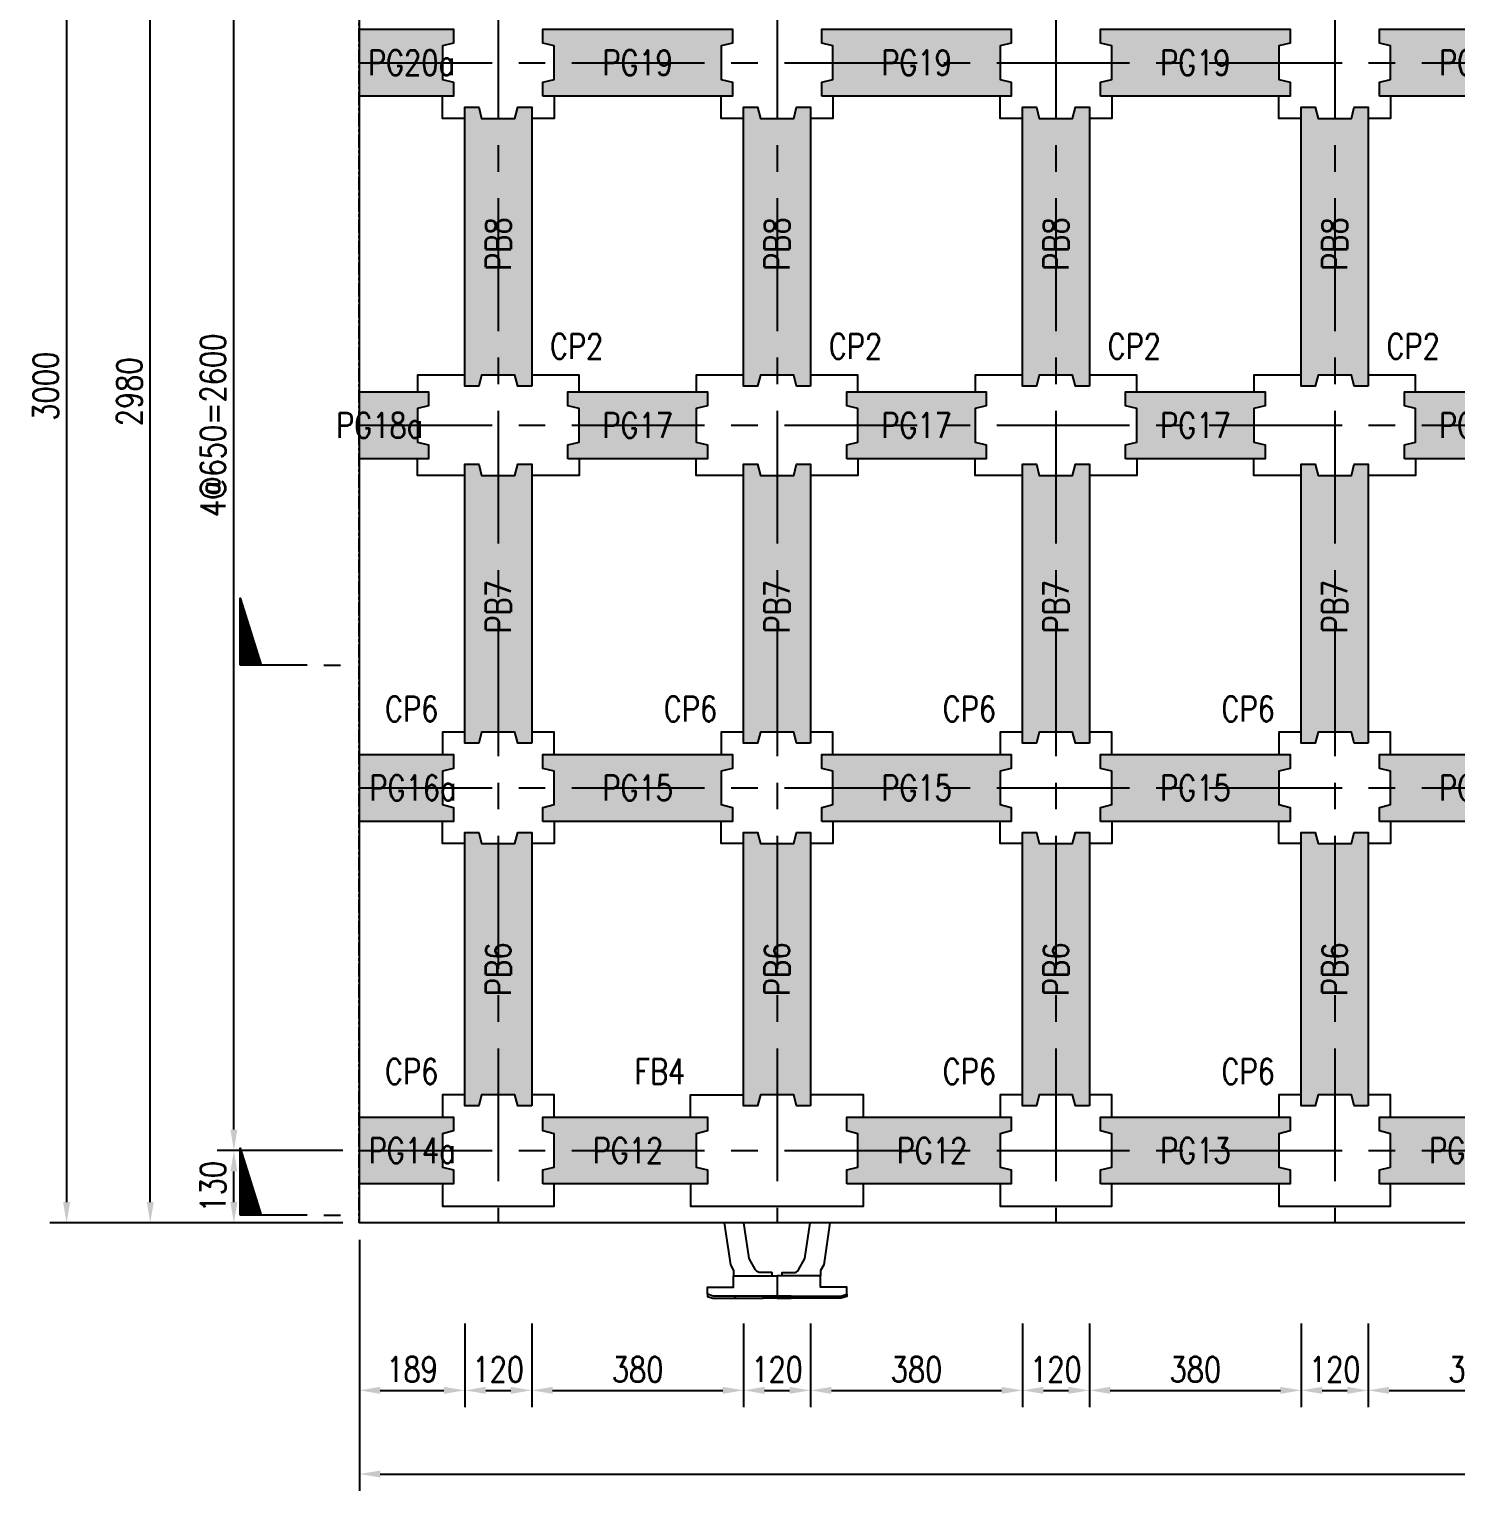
# Model space of a CAD drawing. Extents: x -3697 to 31808, y -9561 to -1274.
# Drawn here: x 26244 to 28802, y -6285 to -3665 of the extents above; entities that cross this region are included whole.
import ezdxf
from ezdxf.enums import TextEntityAlignment as Align

# ---------------------------------------------------------------- set-up
doc = ezdxf.new("R2010")
doc.units = 0
doc.header["$LTSCALE"] = 0.05
doc.linetypes.add('CENTER', pattern=[50.8, 31.75, -6.35, 6.35, -6.35])
doc.linetypes.add('DASHED', pattern=[19.05, 12.7, -6.35])
doc.layers.get('0').update_dxf_attribs({"linetype": 'CONTINUOUS'})
doc.layers.get('Defpoints').update_dxf_attribs({"linetype": 'CONTINUOUS'})
for name, color, linetype in [('DIM_03', 1, 'CONTINUOUS'), ('HB_0', 7, 'CONTINUOUS'), ('HB_DIM', 1, 'CONTINUOUS'), ('場鑄梁', 4, 'CONTINUOUS'), ('場鑄梁_虛線', 4, 'CONTINUOUS'), ('底圖', 7, 'CONTINUOUS'), ('防舷材', 7, 'CONTINUOUS'), ('預鑄梁', 7, 'CONTINUOUS'), ('預鑄梁_HATCH', 253, 'CONTINUOUS'), ('預鑄梁_TXT', 2, 'CONTINUOUS'), ('預鑄梁_外緣', 7, 'CONTINUOUS'), ('預鑄樁帽', 6, 'CONTINUOUS'), ('預鑄樁帽_TXT', 2, 'CONTINUOUS')]:
    doc.layers.add(name, color=color, linetype=linetype)
doc.layers.get('預鑄樁帽').off()
doc.styles.get("Standard").update_dxf_attribs({"font": 'ROMANS.shx', "width": 0.8, "bigfont": 'lchinap.shx'})
doc.styles.add('結構平面-V3$0$STANDARD', font='ROMANS', dxfattribs={"width": 0.8, "bigfont": 'LCHINA.shx'})
doc.dimstyles.new('150cm', dxfattribs={"dimscale": 15, "dimtxt": 3, "dimasz": 2.5, "dimexe": 2, "dimexo": 2, "dimgap": 1, "dimtad": 1, "dimdsep": 46, "dimtxsty": 'Standard', "dimcen": 0, "dimclrt": 2, "dimadec": 0, "dimazin": 0, "dimtfac": 1, "dimtix": 1, "dimtmove": 2, "dimatfit": 3, "dimfxl": 0, "dimtolj": 1, "dimtzin": 0, "dimarcsym": 0})

# ---------------------------------------------------------------- blocks, each defined once
blk = doc.blocks.new('*D63')
at = {"layer": 'Defpoints', "color": 0}
for p in [(26611.1, -5675.3), (26836.1, -5675.3), (26836.1, -5805.3)]:
    blk.add_point(p, dxfattribs=at)
at = {"layer": 'HB_DIM', "color": 0, "lineweight": -2}
for p, q in [((26806.1, -5675.3), (26581.1, -5675.3)), ((26611.1, -5767.8), (26611.1, -5712.8)), ((26806.1, -5805.3), (26581.1, -5805.3))]:
    blk.add_line(p, q, dxfattribs=at)
at = {"layer": 'HB_DIM', "color": 0}
for points in [[(26604.8, -5712.8), (26617.3, -5712.8), (26611.1, -5675.3)], [(26604.8, -5767.8), (26617.3, -5767.8), (26611.1, -5805.3)]]:
    blk.add_solid(points, dxfattribs=at)
at = {"layer": 'HB_DIM', "color": 2, "insert": (26573.6, -5740.3), "char_height": 45, "attachment_point": 5, "rotation": 90}
blk.add_mtext('\\A1;130', dxfattribs=at)
blk = doc.blocks.new('*D64')
at = {"layer": 'Defpoints', "color": 0}
for p in [(26611.1, -3075.3), (26836.1, -3075.3), (26836.1, -5675.3)]:
    blk.add_point(p, dxfattribs=at)
at = {"layer": 'HB_DIM', "color": 0, "lineweight": -2}
for p, q in [((26806.1, -3075.3), (26581.1, -3075.3)), ((26611.1, -5637.8), (26611.1, -3112.8)), ((26806.1, -5675.3), (26581.1, -5675.3))]:
    blk.add_line(p, q, dxfattribs=at)
at = {"layer": 'HB_DIM', "color": 0}
for points in [[(26604.8, -3112.8), (26617.3, -3112.8), (26611.1, -3075.3)], [(26604.8, -5637.8), (26617.3, -5637.8), (26611.1, -5675.3)]]:
    blk.add_solid(points, dxfattribs=at)
at = {"layer": 'HB_DIM', "color": 2, "insert": (26573.6, -4375.3), "char_height": 45, "attachment_point": 5, "rotation": 90}
blk.add_mtext('\\A1;4@650=2600', dxfattribs=at)
blk = doc.blocks.new('*D66')
at = {"layer": 'Defpoints', "color": 0}
for p in [(26461.1, -2825.3), (26835.1, -2825.3), (26836.1, -5805.3)]:
    blk.add_point(p, dxfattribs=at)
at = {"layer": 'HB_DIM', "color": 0, "lineweight": -2}
for p, q in [((26805.1, -2825.3), (26431.1, -2825.3)), ((26461.1, -5767.8), (26461.1, -2862.8)), ((26806.1, -5805.3), (26431.1, -5805.3))]:
    blk.add_line(p, q, dxfattribs=at)
at = {"layer": 'HB_DIM', "color": 0}
for points in [[(26454.8, -2862.8), (26467.3, -2862.8), (26461.1, -2825.3)], [(26454.8, -5767.8), (26467.3, -5767.8), (26461.1, -5805.3)]]:
    blk.add_solid(points, dxfattribs=at)
at = {"layer": 'HB_DIM', "color": 2, "insert": (26423.6, -4315.3), "char_height": 45, "attachment_point": 5, "rotation": 90}
blk.add_mtext('\\A1;2980', dxfattribs=at)
blk = doc.blocks.new('*D68')
at = {"layer": 'Defpoints', "color": 0}
for p in [(26836.1, -2805.3), (26311.1, -5805.3), (26836.1, -5805.3)]:
    blk.add_point(p, dxfattribs=at)
at = {"layer": 'HB_DIM', "color": 0, "lineweight": -2}
for p, q in [((26806.1, -2805.3), (26281.1, -2805.3)), ((26311.1, -2842.8), (26311.1, -5767.8)), ((26806.1, -5805.3), (26281.1, -5805.3))]:
    blk.add_line(p, q, dxfattribs=at)
at = {"layer": 'HB_DIM', "color": 0}
for points in [[(26304.8, -2842.8), (26317.3, -2842.8), (26311.1, -2805.3)], [(26304.8, -5767.8), (26317.3, -5767.8), (26311.1, -5805.3)]]:
    blk.add_solid(points, dxfattribs=at)
at = {"layer": 'HB_DIM', "color": 2, "insert": (26273.6, -4305.3), "char_height": 45, "attachment_point": 5, "rotation": 90}
blk.add_mtext('\\A1;3000', dxfattribs=at)
blk = doc.blocks.new('*D220')
at = {"layer": 'Defpoints', "color": 0}
for p in [(26836.1, -5805.3), (27025.1, -5955.3), (27025.1, -6105.3)]:
    blk.add_point(p, dxfattribs=at)
at = {"layer": 'HB_DIM', "color": 0, "lineweight": -2}
for p, q in [((26836.1, -5835.3), (26836.1, -6135.3)), ((27025.1, -5985.3), (27025.1, -6135.3)), ((26873.6, -6105.3), (26987.6, -6105.3))]:
    blk.add_line(p, q, dxfattribs=at)
at = {"layer": 'HB_DIM', "color": 0}
for points in [[(26873.6, -6099.1), (26873.6, -6111.6), (26836.1, -6105.3)], [(26987.6, -6099.1), (26987.6, -6111.6), (27025.1, -6105.3)]]:
    blk.add_solid(points, dxfattribs=at)
at = {"layer": 'HB_DIM', "color": 2, "insert": (26930.6, -6067.8), "char_height": 45, "attachment_point": 5}
blk.add_mtext('\\A1;189', dxfattribs=at)
blk = doc.blocks.new('*D221')
at = {"layer": 'Defpoints', "color": 0}
for p in [(27025.1, -5955.3), (27145.1, -5955.3), (27145.1, -6105.3)]:
    blk.add_point(p, dxfattribs=at)
at = {"layer": 'HB_DIM', "color": 0, "lineweight": -2}
for p, q in [((27025.1, -5985.3), (27025.1, -6135.3)), ((27145.1, -5985.3), (27145.1, -6135.3)), ((27062.6, -6105.3), (27107.6, -6105.3))]:
    blk.add_line(p, q, dxfattribs=at)
at = {"layer": 'HB_DIM', "color": 0}
for points in [[(27062.6, -6099.1), (27062.6, -6111.6), (27025.1, -6105.3)], [(27107.6, -6099.1), (27107.6, -6111.6), (27145.1, -6105.3)]]:
    blk.add_solid(points, dxfattribs=at)
at = {"layer": 'HB_DIM', "color": 2, "insert": (27085.1, -6067.8), "char_height": 45, "attachment_point": 5}
blk.add_mtext('\\A1;120', dxfattribs=at)
blk = doc.blocks.new('*D222')
at = {"layer": 'Defpoints', "color": 0}
for p in [(27145.1, -5955.3), (27525.1, -5955.3), (27525.1, -6105.3)]:
    blk.add_point(p, dxfattribs=at)
at = {"layer": 'HB_DIM', "color": 0, "lineweight": -2}
for p, q in [((27145.1, -5985.3), (27145.1, -6135.3)), ((27525.1, -5985.3), (27525.1, -6135.3)), ((27182.6, -6105.3), (27487.6, -6105.3))]:
    blk.add_line(p, q, dxfattribs=at)
at = {"layer": 'HB_DIM', "color": 0}
for points in [[(27182.6, -6099.1), (27182.6, -6111.6), (27145.1, -6105.3)], [(27487.6, -6099.1), (27487.6, -6111.6), (27525.1, -6105.3)]]:
    blk.add_solid(points, dxfattribs=at)
at = {"layer": 'HB_DIM', "color": 2, "insert": (27335.1, -6067.8), "char_height": 45, "attachment_point": 5}
blk.add_mtext('\\A1;380', dxfattribs=at)
blk = doc.blocks.new('*D223')
at = {"layer": 'Defpoints', "color": 0}
for p in [(27525.1, -5955.3), (27645.1, -5955.3), (27645.1, -6105.3)]:
    blk.add_point(p, dxfattribs=at)
at = {"layer": 'HB_DIM', "color": 0, "lineweight": -2}
for p, q in [((27525.1, -5985.3), (27525.1, -6135.3)), ((27645.1, -5985.3), (27645.1, -6135.3)), ((27562.6, -6105.3), (27607.6, -6105.3))]:
    blk.add_line(p, q, dxfattribs=at)
at = {"layer": 'HB_DIM', "color": 0}
for points in [[(27562.6, -6099.1), (27562.6, -6111.6), (27525.1, -6105.3)], [(27607.6, -6099.1), (27607.6, -6111.6), (27645.1, -6105.3)]]:
    blk.add_solid(points, dxfattribs=at)
at = {"layer": 'HB_DIM', "color": 2, "insert": (27585.1, -6067.8), "char_height": 45, "attachment_point": 5}
blk.add_mtext('\\A1;120', dxfattribs=at)
blk = doc.blocks.new('*D224')
at = {"layer": 'Defpoints', "color": 0}
for p in [(27645.1, -5955.3), (28025.1, -5955.3), (28025.1, -6105.3)]:
    blk.add_point(p, dxfattribs=at)
at = {"layer": 'HB_DIM', "color": 0, "lineweight": -2}
for p, q in [((27645.1, -5985.3), (27645.1, -6135.3)), ((28025.1, -5985.3), (28025.1, -6135.3)), ((27682.6, -6105.3), (27987.6, -6105.3))]:
    blk.add_line(p, q, dxfattribs=at)
at = {"layer": 'HB_DIM', "color": 0}
for points in [[(27682.6, -6099.1), (27682.6, -6111.6), (27645.1, -6105.3)], [(27987.6, -6099.1), (27987.6, -6111.6), (28025.1, -6105.3)]]:
    blk.add_solid(points, dxfattribs=at)
at = {"layer": 'HB_DIM', "color": 2, "insert": (27835.1, -6067.8), "char_height": 45, "attachment_point": 5}
blk.add_mtext('\\A1;380', dxfattribs=at)
blk = doc.blocks.new('*D225')
at = {"layer": 'Defpoints', "color": 0}
for p in [(28025.1, -5955.3), (28145.1, -5955.3), (28145.1, -6105.3)]:
    blk.add_point(p, dxfattribs=at)
at = {"layer": 'HB_DIM', "color": 0, "lineweight": -2}
for p, q in [((28025.1, -5985.3), (28025.1, -6135.3)), ((28145.1, -5985.3), (28145.1, -6135.3)), ((28062.6, -6105.3), (28107.6, -6105.3))]:
    blk.add_line(p, q, dxfattribs=at)
at = {"layer": 'HB_DIM', "color": 0}
for points in [[(28062.6, -6099.1), (28062.6, -6111.6), (28025.1, -6105.3)], [(28107.6, -6099.1), (28107.6, -6111.6), (28145.1, -6105.3)]]:
    blk.add_solid(points, dxfattribs=at)
at = {"layer": 'HB_DIM', "color": 2, "insert": (28085.1, -6067.8), "char_height": 45, "attachment_point": 5}
blk.add_mtext('\\A1;120', dxfattribs=at)
blk = doc.blocks.new('*D226')
at = {"layer": 'Defpoints', "color": 0}
for p in [(28145.1, -5955.3), (28525.1, -5955.3), (28525.1, -6105.3)]:
    blk.add_point(p, dxfattribs=at)
at = {"layer": 'HB_DIM', "color": 0, "lineweight": -2}
for p, q in [((28145.1, -5985.3), (28145.1, -6135.3)), ((28525.1, -5985.3), (28525.1, -6135.3)), ((28182.6, -6105.3), (28487.6, -6105.3))]:
    blk.add_line(p, q, dxfattribs=at)
at = {"layer": 'HB_DIM', "color": 0}
for points in [[(28182.6, -6099.1), (28182.6, -6111.6), (28145.1, -6105.3)], [(28487.6, -6099.1), (28487.6, -6111.6), (28525.1, -6105.3)]]:
    blk.add_solid(points, dxfattribs=at)
at = {"layer": 'HB_DIM', "color": 2, "insert": (28335.1, -6067.8), "char_height": 45, "attachment_point": 5}
blk.add_mtext('\\A1;380', dxfattribs=at)
blk = doc.blocks.new('*D227')
at = {"layer": 'Defpoints', "color": 0}
for p in [(28525.1, -5955.3), (28645.1, -5955.3), (28645.1, -6105.3)]:
    blk.add_point(p, dxfattribs=at)
at = {"layer": 'HB_DIM', "color": 0, "lineweight": -2}
for p, q in [((28525.1, -5985.3), (28525.1, -6135.3)), ((28645.1, -5985.3), (28645.1, -6135.3)), ((28562.6, -6105.3), (28607.6, -6105.3))]:
    blk.add_line(p, q, dxfattribs=at)
at = {"layer": 'HB_DIM', "color": 0}
for points in [[(28562.6, -6099.1), (28562.6, -6111.6), (28525.1, -6105.3)], [(28607.6, -6099.1), (28607.6, -6111.6), (28645.1, -6105.3)]]:
    blk.add_solid(points, dxfattribs=at)
at = {"layer": 'HB_DIM', "color": 2, "insert": (28585.1, -6067.8), "char_height": 45, "attachment_point": 5}
blk.add_mtext('\\A1;120', dxfattribs=at)
blk = doc.blocks.new('*D228')
at = {"layer": 'Defpoints', "color": 0}
for p in [(28645.1, -5955.3), (29025.1, -5955.3), (29025.1, -6105.3)]:
    blk.add_point(p, dxfattribs=at)
at = {"layer": 'HB_DIM', "color": 0, "lineweight": -2}
for p, q in [((28645.1, -5985.3), (28645.1, -6135.3)), ((29025.1, -5985.3), (29025.1, -6135.3)), ((28682.6, -6105.3), (28987.6, -6105.3))]:
    blk.add_line(p, q, dxfattribs=at)
at = {"layer": 'HB_DIM', "color": 0}
for points in [[(28682.6, -6099.1), (28682.6, -6111.6), (28645.1, -6105.3)], [(28987.6, -6099.1), (28987.6, -6111.6), (29025.1, -6105.3)]]:
    blk.add_solid(points, dxfattribs=at)
at = {"layer": 'HB_DIM', "color": 2, "insert": (28835.1, -6067.8), "char_height": 45, "attachment_point": 5}
blk.add_mtext('\\A1;380', dxfattribs=at)
blk = doc.blocks.new('*D239')
at = {"layer": 'Defpoints', "color": 0}
for p in [(26836.1, -5805.3), (31334.1, -5805.3), (31334.1, -6255.3)]:
    blk.add_point(p, dxfattribs=at)
at = {"layer": 'HB_DIM', "color": 0, "lineweight": -2}
for p, q in [((26836.1, -5835.3), (26836.1, -6285.3)), ((31334.1, -5835.3), (31334.1, -6285.3)), ((26873.6, -6255.3), (31296.6, -6255.3))]:
    blk.add_line(p, q, dxfattribs=at)
at = {"layer": 'HB_DIM', "color": 0}
for points in [[(26873.6, -6249.1), (26873.6, -6261.6), (26836.1, -6255.3)], [(31296.6, -6249.1), (31296.6, -6261.6), (31334.1, -6255.3)]]:
    blk.add_solid(points, dxfattribs=at)
at = {"layer": 'HB_DIM', "color": 2, "insert": (29085.1, -6217.8), "char_height": 45, "attachment_point": 5}
blk.add_mtext('\\A1;4498', dxfattribs=at)
blk = doc.blocks.new('HP1250-flat-1')
at = {"color": 7, "linetype": 'Continuous'}
for points in [[(-0.947, 1.35), (-0.838, 0.601), (-0.78, 0.5), (-0.78, 0.4)], [(0.947, 1.35), (0.838, 0.601), (0.78, 0.5), (0.78, 0.4)]]:
    blk.add_lwpolyline(points, dxfattribs=at)
for points in [[(-0.09, 0.4), (-0.09, 0.457, 0.414214), (-0.095, 0.462), (-0.298, 0.462, -0.272631), (-0.385, 0.512), (-0.5, 0.715), (-0.594, 1.35)], [(0.09, 0.4), (0.09, 0.457, -0.414214), (0.095, 0.462), (0.298, 0.462, 0.272631), (0.385, 0.512), (0.5, 0.715), (0.594, 1.35)]]:
    blk.add_lwpolyline(points, format="xyb", dxfattribs=at)
for points in [[(0, 0.4), (0, 0.04), (-1.144, 0.04), (-1.25, 0.072), (-1.25, 0.2), (-0.78, 0.2), (-0.78, 0.4)], [(0, 0.4), (0, 0.04), (1.144, 0.04), (1.25, 0.072), (1.25, 0.2), (0.78, 0.2), (0.78, 0.4)], [(-1.15, 0), (-0.75, 0), (-0.75, 0.04), (-1.144, 0.04), (-1.25, 0.072), (-1.25, 0.03)], [(-0.75, 0.04), (-0.75, 0), (-0.25, 0), (-0.25, 0.04)], [(0, 0.04), (0, 0), (-0.25, 0), (-0.25, 0.04)], [(0, 0.04), (0, 0), (0.25, 0), (0.25, 0.04)], [(0.75, 0.04), (0.75, 0), (0.25, 0), (0.25, 0.04)], [(1.15, 0), (0.75, 0), (0.75, 0.04), (1.144, 0.04), (1.25, 0.072), (1.25, 0.03)]]:
    blk.add_lwpolyline(points, close=True, dxfattribs=at)
blk = doc.blocks.new('CP2')
at = {"layer": '預鑄樁帽_TXT', "linetype": 'Continuous', "width": 0.8}
blk.add_text('CP2', height=45, dxfattribs=at).set_placement((-14.5, 241.6), align=Align.MIDDLE)
blk = doc.blocks.new('*X332')
at = {"color": 0, "linetype": 'Continuous'}
for p, q in [((82.36, 269.21), (83.91, 270.77)), ((82.53, 269.21), (84.17, 270.85)), ((82.71, 269.21), (84.43, 270.93)), ((82.89, 269.21), (84.69, 271.01)), ((83.06, 269.21), (84.94, 271.09)), ((83.24, 269.21), (85.2, 271.17)), ((83.42, 269.21), (85.46, 271.25)), ((83.59, 269.21), (85.71, 271.33)), ((83.77, 269.21), (85.97, 271.41)), ((83.95, 269.21), (86.23, 271.49)), ((84.12, 269.21), (86.49, 271.57)), ((84.3, 269.21), (86.74, 271.65)), ((84.48, 269.21), (86.93, 271.66)), ((84.65, 269.21), (86.93, 271.48)), ((84.83, 269.21), (86.93, 271.31)), ((85.01, 269.21), (86.93, 271.13)), ((85.19, 269.21), (86.93, 270.95)), ((85.36, 269.21), (86.93, 270.78)), ((79, 269.21), (79.03, 269.24)), ((79.17, 269.21), (79.29, 269.32)), ((79.35, 269.21), (79.54, 269.4)), ((79.53, 269.21), (79.8, 269.48)), ((79.71, 269.21), (80.06, 269.56)), ((79.88, 269.21), (80.31, 269.64)), ((80.06, 269.21), (80.57, 269.72)), ((80.24, 269.21), (80.83, 269.8)), ((80.41, 269.21), (81.09, 269.88)), ((80.59, 269.21), (81.34, 269.96)), ((80.77, 269.21), (81.6, 270.04)), ((80.94, 269.21), (81.86, 270.12)), ((81.12, 269.21), (82.11, 270.2)), ((81.3, 269.21), (82.37, 270.29)), ((81.47, 269.21), (82.63, 270.37)), ((81.65, 269.21), (82.89, 270.45)), ((81.83, 269.21), (83.14, 270.53)), ((82, 269.21), (83.4, 270.61)), ((82.18, 269.21), (83.66, 270.69)), ((85.54, 269.21), (86.93, 270.6)), ((85.72, 269.21), (86.93, 270.42)), ((85.89, 269.21), (86.93, 270.25)), ((86.07, 269.21), (86.93, 270.07)), ((86.25, 269.21), (86.93, 269.89)), ((86.42, 269.21), (86.93, 269.72)), ((86.6, 269.21), (86.93, 269.54)), ((86.78, 269.21), (86.93, 269.36))]:
    blk.add_line(p, q, dxfattribs=at)
blk = doc.blocks.new('SEND-n')
at = {"color": 3}
for p, q in [((8, 0), (0, 0)), ((10, 0), (12, 0))]:
    blk.add_line(p, q, dxfattribs=at)
at = {"color": 2, "linetype": 'Continuous'}
blk.add_lwpolyline([(0, 0), (0, 8), (2.5, 0)], close=True, dxfattribs=at)
at = {"color": 2, "linetype": 'Continuous', "rotation": 270}
blk.add_blockref('*X332', (-269.21, 86.93), dxfattribs=at)
blk = doc.blocks.new('CP6')
at = {"layer": '預鑄樁帽_TXT', "linetype": 'Continuous', "width": 0.8}
blk.add_text('CP6', height=45, dxfattribs=at).set_placement((-265.3, 251.6), align=Align.MIDDLE)
blk = doc.blocks.new('FB4')
at = {"layer": '預鑄樁帽_TXT', "linetype": 'Continuous', "width": 0.8}
blk.add_text('FB4', height=45, dxfattribs=at).set_placement((-365.3, 241.6), align=Align.MIDDLE)
blk = doc.blocks.new('PB6')
at = {"layer": '預鑄梁_HATCH'}
blk.add_hatch(color=256, dxfattribs=at).paths.add_polyline_path([(-120, 10), (-95, 10), (-90, 30), (-30, 30), (-25, 10), (0, 10), (0, 500), (-25, 500), (-30, 480), (-90, 480), (-95, 500), (-120, 500)])
at = {"layer": '預鑄梁', "linetype": 'DASHED', "ltscale": 50}
blk.add_lwpolyline([(0, 10), (-25, 10), (-30, 30), (-90, 30), (-95, 10), (-120, 10), (-120, 500), (-95, 500), (-90, 480), (-30, 480), (-25, 500), (0, 500), (0, 10)], dxfattribs=at)
at = {"layer": '預鑄梁_外緣'}
blk.add_lwpolyline([(0, 10), (-25, 10), (-30, 30), (-90, 30), (-95, 10), (-120, 10), (-120, 500), (-95, 500), (-90, 480), (-30, 480), (-25, 500), (0, 500), (0, 10)], dxfattribs=at)
at = {"layer": '預鑄梁_TXT', "linetype": 'Continuous', "style": '結構平面-V3$0$STANDARD', "width": 0.8}
blk.add_text('PB6', height=45, rotation=90, dxfattribs=at).set_placement((-60, 255), align=Align.MIDDLE)
blk = doc.blocks.new('PB7')
at = {"layer": '預鑄梁_HATCH'}
blk.add_hatch(color=256, dxfattribs=at).paths.add_polyline_path([(-120, 10), (-95, 10), (-90, 30), (-30, 30), (-25, 10), (0, 10), (0, 510), (-25, 510), (-30, 490), (-90, 490), (-95, 510), (-120, 510)])
at = {"layer": '預鑄梁', "linetype": 'DASHED', "ltscale": 50}
blk.add_lwpolyline([(0, 10), (-25, 10), (-30, 30), (-90, 30), (-95, 10), (-120, 10), (-120, 510), (-95, 510), (-90, 490), (-30, 490), (-25, 510), (0, 510), (0, 10)], dxfattribs=at)
at = {"layer": '預鑄梁_外緣'}
blk.add_lwpolyline([(0, 10), (-25, 10), (-30, 30), (-90, 30), (-95, 10), (-120, 10), (-120, 510), (-95, 510), (-90, 490), (-30, 490), (-25, 510), (0, 510), (0, 10)], dxfattribs=at)
at = {"layer": '預鑄梁_TXT', "linetype": 'Continuous', "style": '結構平面-V3$0$STANDARD', "width": 0.8}
blk.add_text('PB7', height=45, rotation=90, dxfattribs=at).set_placement((-60, 255), align=Align.MIDDLE)
blk = doc.blocks.new('PB8')
at = {"layer": '預鑄梁_HATCH'}
blk.add_hatch(color=256, dxfattribs=at).paths.add_polyline_path([(-95, 500), (-120, 500), (-120, 0), (-95, 0), (-90, 20), (-30, 20), (-25, 0), (0, 0), (0, 500), (-25, 500), (-30, 480), (-90, 480)])
at = {"layer": '預鑄梁', "linetype": 'DASHED', "ltscale": 50}
blk.add_lwpolyline([(0, 0), (-25, 0), (-30, 20), (-90, 20), (-95, 0), (-120, 0), (-120, 500), (-95, 500), (-90, 480), (-30, 480), (-25, 500), (0, 500), (0, 0)], dxfattribs=at)
at = {"layer": '預鑄梁_外緣'}
blk.add_lwpolyline([(0, 0), (-25, 0), (-30, 20), (-90, 20), (-95, 0), (-120, 0), (-120, 500), (-95, 500), (-90, 480), (-30, 480), (-25, 500), (0, 500), (0, 0)], dxfattribs=at)
at = {"layer": '預鑄梁_TXT', "linetype": 'Continuous', "style": '結構平面-V3$0$STANDARD', "width": 0.8}
blk.add_text('PB8', height=45, rotation=90, dxfattribs=at).set_placement((-60, 255), align=Align.MIDDLE)
blk = doc.blocks.new('PG14a')
at = {"layer": '預鑄梁_HATCH'}
blk.add_hatch(color=256, dxfattribs=at).paths.add_polyline_path([(169, 0), (169, 25), (149, 30), (149, 90), (169, 95), (169, 120), (0, 120), (0, 0)])
at = {"layer": '預鑄梁', "linetype": 'DASHED', "ltscale": 50}
blk.add_lwpolyline([(0, 0), (0, 120), (169, 120), (169, 95), (149, 90), (149, 30), (169, 25), (169, 0)], close=True, dxfattribs=at)
at = {"layer": '預鑄梁_外緣'}
blk.add_lwpolyline([(0, 0), (0, 120), (169, 120), (169, 95), (149, 90), (149, 30), (169, 25), (169, 0)], close=True, dxfattribs=at)
at = {"layer": '預鑄梁_TXT', "linetype": 'Continuous', "style": '結構平面-V3$0$STANDARD', "width": 0.8}
blk.add_text('PG14a', height=45, rotation=0, dxfattribs=at).set_placement((94.5, 60), align=Align.MIDDLE)
blk = doc.blocks.new('PG12')
at = {"layer": '預鑄梁_HATCH'}
blk.add_hatch(color=256, dxfattribs=at).paths.add_polyline_path([(295, 0), (295, 25), (275, 30), (275, 90), (295, 95), (295, 120), (0, 120), (0, 95), (20, 90), (20, 30), (0, 25), (0, 0)])
at = {"layer": '預鑄梁', "linetype": 'DASHED', "ltscale": 50}
blk.add_lwpolyline([(0, 0), (0, 25), (20, 30), (20, 90), (0, 95), (0, 120), (295, 120), (295, 95), (275, 90), (275, 30), (295, 25), (295, 0), (0, 0)], dxfattribs=at)
at = {"layer": '預鑄梁_外緣'}
blk.add_lwpolyline([(0, 0), (0, 25), (20, 30), (20, 90), (0, 95), (0, 120), (295, 120), (295, 95), (275, 90), (275, 30), (295, 25), (295, 0), (0, 0)], dxfattribs=at)
at = {"layer": '預鑄梁_TXT', "linetype": 'Continuous', "style": '結構平面-V3$0$STANDARD', "width": 0.8}
blk.add_text('PG12', height=45, rotation=0, dxfattribs=at).set_placement((152.5, 60), align=Align.MIDDLE)
blk = doc.blocks.new('PG13')
at = {"layer": '預鑄梁_HATCH'}
blk.add_hatch(color=256, dxfattribs=at).paths.add_polyline_path([(350, 0), (350, 25), (330, 30), (330, 90), (350, 95), (350, 120), (10, 120), (10, 95), (30, 90), (30, 30), (10, 25), (10, 0)])
at = {"layer": '預鑄梁', "linetype": 'DASHED', "ltscale": 50}
blk.add_lwpolyline([(10, 0), (10, 25), (30, 30), (30, 90), (10, 95), (10, 120), (350, 120), (350, 95), (330, 90), (330, 30), (350, 25), (350, 0), (10, 0)], dxfattribs=at)
at = {"layer": '預鑄梁_外緣'}
blk.add_lwpolyline([(10, 0), (10, 25), (30, 30), (30, 90), (10, 95), (10, 120), (350, 120), (350, 95), (330, 90), (330, 30), (350, 25), (350, 0), (10, 0)], dxfattribs=at)
at = {"layer": '預鑄梁_TXT', "linetype": 'Continuous', "style": '結構平面-V3$0$STANDARD', "width": 0.8}
blk.add_text('PG13', height=45, rotation=0, dxfattribs=at).set_placement((180, 60), align=Align.MIDDLE)
blk = doc.blocks.new('PG15')
at = {"layer": '預鑄梁_HATCH'}
blk.add_hatch(color=256, dxfattribs=at).paths.add_polyline_path([(10, 25), (10, 0), (350, 0), (350, 25), (330, 30), (330, 90), (350, 95), (350, 120), (10, 120), (10, 95), (30, 90), (30, 30)])
at = {"layer": '預鑄梁', "linetype": 'DASHED', "ltscale": 50}
blk.add_lwpolyline([(10, 0), (10, 25), (30, 30), (30, 90), (10, 95), (10, 120), (350, 120), (350, 95), (330, 90), (330, 30), (350, 25), (350, 0), (10, 0)], dxfattribs=at)
at = {"layer": '預鑄梁_外緣'}
blk.add_lwpolyline([(10, 0), (10, 25), (30, 30), (30, 90), (10, 95), (10, 120), (350, 120), (350, 95), (330, 90), (330, 30), (350, 25), (350, 0), (10, 0)], dxfattribs=at)
at = {"layer": '預鑄梁_TXT', "linetype": 'Continuous', "style": '結構平面-V3$0$STANDARD', "width": 0.8}
blk.add_text('PG15', height=45, rotation=0, dxfattribs=at).set_placement((180, 60), align=Align.MIDDLE)
blk = doc.blocks.new('PG17')
at = {"layer": '預鑄梁_HATCH'}
blk.add_hatch(color=256, dxfattribs=at).paths.add_polyline_path([(250, 0), (250, 25), (230, 30), (230, 90), (250, 95), (250, 120), (0, 120), (0, 95), (20, 90), (20, 30), (0, 25), (0, 0)])
at = {"layer": '預鑄梁', "linetype": 'DASHED', "ltscale": 50}
blk.add_lwpolyline([(0, 0), (0, 25), (20, 30), (20, 90), (0, 95), (0, 120), (250, 120), (250, 95), (230, 90), (230, 30), (250, 25), (250, 0), (0, 0)], dxfattribs=at)
at = {"layer": '預鑄梁_外緣'}
blk.add_lwpolyline([(0, 0), (0, 25), (20, 30), (20, 90), (0, 95), (0, 120), (250, 120), (250, 95), (230, 90), (230, 30), (250, 25), (250, 0), (0, 0)], dxfattribs=at)
at = {"layer": '預鑄梁_TXT', "linetype": 'Continuous', "style": '結構平面-V3$0$STANDARD', "width": 0.8}
blk.add_text('PG17', height=45, rotation=0, dxfattribs=at).set_placement((125, 60), align=Align.MIDDLE)
blk = doc.blocks.new('PG18a')
at = {"layer": '預鑄梁_HATCH'}
blk.add_hatch(color=256, dxfattribs=at).paths.add_polyline_path([(0, 120), (0, 0), (124, 0), (124, 25), (104, 30), (104, 90), (124, 95), (124, 120)])
at = {"layer": '預鑄梁', "linetype": 'DASHED', "ltscale": 50}
blk.add_lwpolyline([(0, 0), (0, 120), (124, 120), (124, 95), (104, 90), (104, 30), (124, 25), (124, 0)], close=True, dxfattribs=at)
at = {"layer": '預鑄梁_外緣'}
blk.add_lwpolyline([(0, 0), (0, 120), (124, 120), (124, 95), (104, 90), (104, 30), (124, 25), (124, 0)], close=True, dxfattribs=at)
at = {"layer": '預鑄梁_TXT', "linetype": 'Continuous', "style": '結構平面-V3$0$STANDARD', "width": 0.8}
blk.add_text('PG18a', height=45, rotation=0, dxfattribs=at).set_placement((36.1, 60), align=Align.MIDDLE)
blk = doc.blocks.new('PG19')
at = {"layer": '預鑄梁_HATCH'}
blk.add_hatch(color=256, dxfattribs=at).paths.add_polyline_path([(10, 25), (10, 0), (350, 0), (350, 25), (330, 30), (330, 90), (350, 95), (350, 120), (10, 120), (10, 95), (30, 90), (30, 30)])
at = {"layer": '預鑄梁', "linetype": 'DASHED', "ltscale": 50}
blk.add_lwpolyline([(10, 0), (10, 25), (30, 30), (30, 90), (10, 95), (10, 120), (350, 120), (350, 95), (330, 90), (330, 30), (350, 25), (350, 0), (10, 0)], dxfattribs=at)
at = {"layer": '預鑄梁_外緣'}
blk.add_lwpolyline([(10, 0), (10, 25), (30, 30), (30, 90), (10, 95), (10, 120), (350, 120), (350, 95), (330, 90), (330, 30), (350, 25), (350, 0), (10, 0)], dxfattribs=at)
at = {"layer": '預鑄梁_TXT', "linetype": 'Continuous', "style": '結構平面-V3$0$STANDARD', "width": 0.8}
blk.add_text('PG19', height=45, rotation=0, dxfattribs=at).set_placement((180, 60), align=Align.MIDDLE)
blk = doc.blocks.new('PG20a')
at = {"layer": '預鑄梁_HATCH'}
blk.add_hatch(color=256, dxfattribs=at).paths.add_polyline_path([(169, 0), (169, 25), (149, 30), (149, 90), (169, 95), (169, 120), (0, 120), (0, 0)])
at = {"layer": '預鑄梁', "linetype": 'DASHED', "ltscale": 50}
blk.add_lwpolyline([(0, 0), (0, 120), (169, 120), (169, 95), (149, 90), (149, 30), (169, 25), (169, 0)], close=True, dxfattribs=at)
at = {"layer": '預鑄梁_外緣'}
blk.add_lwpolyline([(0, 0), (0, 120), (169, 120), (169, 95), (149, 90), (149, 30), (169, 25), (169, 0)], close=True, dxfattribs=at)
at = {"layer": '預鑄梁_TXT', "linetype": 'Continuous', "style": '結構平面-V3$0$STANDARD', "width": 0.8}
blk.add_text('PG20a', height=45, rotation=0, dxfattribs=at).set_placement((93.2, 60), align=Align.MIDDLE)
blk = doc.blocks.new('PG16a')
at = {"layer": '預鑄梁_HATCH'}
blk.add_hatch(color=256, dxfattribs=at).paths.add_polyline_path([(169, 0), (169, 25), (149, 30), (149, 90), (169, 95), (169, 120), (0, 120), (0, 0)])
at = {"layer": '預鑄梁', "linetype": 'DASHED', "ltscale": 50}
blk.add_lwpolyline([(0, 0), (0, 120), (169, 120), (169, 95), (149, 90), (149, 30), (169, 25), (169, 0)], close=True, dxfattribs=at)
at = {"layer": '預鑄梁_外緣'}
blk.add_lwpolyline([(0, 0), (0, 120), (169, 120), (169, 95), (149, 90), (149, 30), (169, 25), (169, 0)], close=True, dxfattribs=at)
at = {"layer": '預鑄梁_TXT', "linetype": 'Continuous', "style": '結構平面-V3$0$STANDARD', "width": 0.8}
blk.add_text('PG16a', height=45, rotation=0, dxfattribs=at).set_placement((95.8, 60), align=Align.MIDDLE)
blk = doc.blocks.new('碼頭結構總配置圖')
at = {"layer": '場鑄梁'}
for points in [[(27025.1, -3825.3), (26985.1, -3825.3), (26985.1, -3785.3)], [(27185.1, -3785.3), (27185.1, -3825.3), (27145.1, -3825.3)], [(27525.1, -3825.3), (27485.1, -3825.3), (27485.1, -3785.3)], [(27685.1, -3785.3), (27685.1, -3825.3), (27645.1, -3825.3)], [(28025.1, -3825.3), (27985.1, -3825.3), (27985.1, -3785.3)], [(28185.1, -3785.3), (28185.1, -3825.3), (28145.1, -3825.3)], [(28525.1, -3825.3), (28485.1, -3825.3), (28485.1, -3785.3)], [(28685.1, -3785.3), (28685.1, -3825.3), (28645.1, -3825.3)], [(27025.1, -4285.3), (26940.1, -4285.3), (26940.1, -4315.3)], [(27230.1, -4315.3), (27230.1, -4285.3), (27145.1, -4285.3)], [(27525.1, -4285.3), (27440.1, -4285.3), (27440.1, -4315.3)], [(27730.1, -4315.3), (27730.1, -4285.3), (27645.1, -4285.3)], [(28025.1, -4285.3), (27940.1, -4285.3), (27940.1, -4315.3)], [(28230.1, -4315.3), (28230.1, -4285.3), (28145.1, -4285.3)], [(28525.1, -4285.3), (28440.1, -4285.3), (28440.1, -4315.3)], [(28730.1, -4315.3), (28730.1, -4285.3), (28645.1, -4285.3)], [(27025.1, -4465.3), (26940.1, -4465.3), (26940.1, -4435.3)], [(27230.1, -4435.3), (27230.1, -4465.3), (27145.1, -4465.3)], [(27525.1, -4465.3), (27440.1, -4465.3), (27440.1, -4435.3)], [(27730.1, -4435.3), (27730.1, -4465.3), (27645.1, -4465.3)], [(28025.1, -4465.3), (27940.1, -4465.3), (27940.1, -4435.3)], [(28230.1, -4435.3), (28230.1, -4465.3), (28145.1, -4465.3)], [(28525.1, -4465.3), (28440.1, -4465.3), (28440.1, -4435.3)], [(28730.1, -4435.3), (28730.1, -4465.3), (28645.1, -4465.3)], [(27025.1, -4925.3), (26985.1, -4925.3), (26985.1, -4965.3)], [(27185.1, -4965.3), (27185.1, -4925.3), (27145.1, -4925.3)], [(27525.1, -4925.3), (27485.1, -4925.3), (27485.1, -4965.3)], [(27685.1, -4965.3), (27685.1, -4925.3), (27645.1, -4925.3)], [(28025.1, -4925.3), (27985.1, -4925.3), (27985.1, -4965.3)], [(28185.1, -4965.3), (28185.1, -4925.3), (28145.1, -4925.3)], [(28525.1, -4925.3), (28485.1, -4925.3), (28485.1, -4965.3)], [(28685.1, -4965.3), (28685.1, -4925.3), (28645.1, -4925.3)], [(27025.1, -5125.3), (26985.1, -5125.3), (26985.1, -5085.3)], [(27185.1, -5085.3), (27185.1, -5125.3), (27145.1, -5125.3)], [(27525.1, -5125.3), (27485.1, -5125.3), (27485.1, -5085.3)], [(27685.1, -5085.3), (27685.1, -5125.3), (27645.1, -5125.3)], [(28025.1, -5125.3), (27985.1, -5125.3), (27985.1, -5085.3)], [(28185.1, -5085.3), (28185.1, -5125.3), (28145.1, -5125.3)], [(28525.1, -5125.3), (28485.1, -5125.3), (28485.1, -5085.3)], [(28685.1, -5085.3), (28685.1, -5125.3), (28645.1, -5125.3)], [(27025.1, -5575.3), (26985.1, -5575.3), (26985.1, -5615.3)], [(27185.1, -5615.3), (27185.1, -5575.3), (27145.1, -5575.3)], [(27430.1, -5615.3), (27430.1, -5575.3), (27525.1, -5575.3)], [(27740.1, -5615.3), (27740.1, -5575.3), (27645.1, -5575.3)], [(28025.1, -5575.3), (27985.1, -5575.3), (27985.1, -5615.3)], [(28185.1, -5615.3), (28185.1, -5575.3), (28145.1, -5575.3)], [(28525.1, -5575.3), (28485.1, -5575.3), (28485.1, -5615.3)], [(28685.1, -5615.3), (28685.1, -5575.3), (28645.1, -5575.3)], [(26985.1, -5735.3), (26985.1, -5775.3), (27185.1, -5775.3), (27185.1, -5735.3)], [(27430.1, -5735.3), (27430.1, -5775.3), (27740.1, -5775.3), (27740.1, -5735.3)], [(27985.1, -5735.3), (27985.1, -5775.3), (28185.1, -5775.3), (28185.1, -5735.3)], [(28485.1, -5735.3), (28485.1, -5775.3), (28685.1, -5775.3), (28685.1, -5735.3)]]:
    blk.add_lwpolyline(points, dxfattribs=at)
at = {"layer": '場鑄梁_虛線', "linetype": 'DASHED', "ltscale": 50}
for points in [[(27025.1, -3825.3), (26985.1, -3825.3), (26985.1, -3785.3)], [(27185.1, -3785.3), (27185.1, -3825.3), (27145.1, -3825.3)], [(27525.1, -3825.3), (27485.1, -3825.3), (27485.1, -3785.3)], [(27685.1, -3785.3), (27685.1, -3825.3), (27645.1, -3825.3)], [(28025.1, -3825.3), (27985.1, -3825.3), (27985.1, -3785.3)], [(28185.1, -3785.3), (28185.1, -3825.3), (28145.1, -3825.3)], [(28525.1, -3825.3), (28485.1, -3825.3), (28485.1, -3785.3)], [(28685.1, -3785.3), (28685.1, -3825.3), (28645.1, -3825.3)], [(27025.1, -4285.3), (26940.1, -4285.3), (26940.1, -4315.3)], [(27230.1, -4315.3), (27230.1, -4285.3), (27145.1, -4285.3)], [(27525.1, -4285.3), (27440.1, -4285.3), (27440.1, -4315.3)], [(27730.1, -4315.3), (27730.1, -4285.3), (27645.1, -4285.3)], [(28025.1, -4285.3), (27940.1, -4285.3), (27940.1, -4315.3)], [(28230.1, -4315.3), (28230.1, -4285.3), (28145.1, -4285.3)], [(28525.1, -4285.3), (28440.1, -4285.3), (28440.1, -4315.3)], [(28730.1, -4315.3), (28730.1, -4285.3), (28645.1, -4285.3)], [(27025.1, -4465.3), (26940.1, -4465.3), (26940.1, -4435.3)], [(27230.1, -4435.3), (27230.1, -4465.3), (27145.1, -4465.3)], [(27525.1, -4465.3), (27440.1, -4465.3), (27440.1, -4435.3)], [(27730.1, -4435.3), (27730.1, -4465.3), (27645.1, -4465.3)], [(28025.1, -4465.3), (27940.1, -4465.3), (27940.1, -4435.3)], [(28230.1, -4435.3), (28230.1, -4465.3), (28145.1, -4465.3)], [(28525.1, -4465.3), (28440.1, -4465.3), (28440.1, -4435.3)], [(28730.1, -4435.3), (28730.1, -4465.3), (28645.1, -4465.3)], [(27025.1, -4925.3), (26985.1, -4925.3), (26985.1, -4965.3)], [(27185.1, -4965.3), (27185.1, -4925.3), (27145.1, -4925.3)], [(27525.1, -4925.3), (27485.1, -4925.3), (27485.1, -4965.3)], [(27685.1, -4965.3), (27685.1, -4925.3), (27645.1, -4925.3)], [(28025.1, -4925.3), (27985.1, -4925.3), (27985.1, -4965.3)], [(28185.1, -4965.3), (28185.1, -4925.3), (28145.1, -4925.3)], [(28525.1, -4925.3), (28485.1, -4925.3), (28485.1, -4965.3)], [(28685.1, -4965.3), (28685.1, -4925.3), (28645.1, -4925.3)], [(27025.1, -5125.3), (26985.1, -5125.3), (26985.1, -5085.3)], [(27185.1, -5085.3), (27185.1, -5125.3), (27145.1, -5125.3)], [(27525.1, -5125.3), (27485.1, -5125.3), (27485.1, -5085.3)], [(27685.1, -5085.3), (27685.1, -5125.3), (27645.1, -5125.3)], [(28025.1, -5125.3), (27985.1, -5125.3), (27985.1, -5085.3)], [(28185.1, -5085.3), (28185.1, -5125.3), (28145.1, -5125.3)], [(28525.1, -5125.3), (28485.1, -5125.3), (28485.1, -5085.3)], [(28685.1, -5085.3), (28685.1, -5125.3), (28645.1, -5125.3)], [(27025.1, -5575.3), (26985.1, -5575.3), (26985.1, -5615.3)], [(27185.1, -5615.3), (27185.1, -5575.3), (27145.1, -5575.3)], [(27430.1, -5615.3), (27430.1, -5575.3), (27525.1, -5575.3)], [(27740.1, -5615.3), (27740.1, -5575.3), (27645.1, -5575.3)], [(28025.1, -5575.3), (27985.1, -5575.3), (27985.1, -5615.3)], [(28185.1, -5615.3), (28185.1, -5575.3), (28145.1, -5575.3)], [(28525.1, -5575.3), (28485.1, -5575.3), (28485.1, -5615.3)], [(28685.1, -5615.3), (28685.1, -5575.3), (28645.1, -5575.3)], [(26985.1, -5735.3), (26985.1, -5775.3), (27185.1, -5775.3), (27185.1, -5735.3)], [(27430.1, -5735.3), (27430.1, -5775.3), (27740.1, -5775.3), (27740.1, -5735.3)], [(27985.1, -5735.3), (27985.1, -5775.3), (28185.1, -5775.3), (28185.1, -5735.3)], [(28485.1, -5735.3), (28485.1, -5775.3), (28685.1, -5775.3), (28685.1, -5735.3)]]:
    blk.add_lwpolyline(points, dxfattribs=at)
at = {"layer": '底圖', "linetype": 'CENTER', "ltscale": 15}
blk.add_line((26835.1, -2825.3), (26835.1, -5805.3), dxfattribs=at)
at = {"layer": '底圖', "color": 252, "linetype": 'CENTER', "ltscale": 150}
for p, q in [((27085.1, -2825.3), (27085.1, -5805.3)), ((27585.1, -2825.3), (27585.1, -5805.3)), ((28085.1, -2825.3), (28085.1, -5805.3)), ((28585.1, -2825.3), (28585.1, -5805.3)), ((26836.1, -3725.3), (31335.1, -3725.3)), ((26836.1, -4375.3), (31335.1, -4375.3)), ((26836.1, -5025.3), (31335.1, -5025.3)), ((26836.1, -5675.3), (31335.1, -5675.3))]:
    blk.add_line(p, q, dxfattribs=at)
at = {"layer": '底圖', "color": 4, "linetype": 'Continuous'}
blk.add_lwpolyline([(31334.1, -2825.3), (31334.1, -5805.3), (26836.1, -5805.3), (26836.1, -2825.3), (31334.1, -2825.3)], dxfattribs=at)
at = {"layer": 'DIM_03', "linetype": 'Continuous', "xscale": 14.99999999999999, "yscale": 14.99999999999999, "zscale": 14.99999999999999, "rotation": 8.609491416906192e-07}
for p in [(26622.2, -4805.3), (26622.2, -5791.4)]:
    blk.add_blockref('SEND-n', p, dxfattribs=at)
at = {"layer": '防舷材', "xscale": 100, "yscale": 100, "zscale": 100}
blk.add_blockref('HP1250-flat-1', (27585.1, -5940.3), dxfattribs=at)
at = {"layer": '預鑄梁'}
for name, p in [('PG20a', (26836.1, -3785.3)), ('PG19', (27155.1, -3785.3)), ('PG19', (27655.1, -3785.3)), ('PG19', (28155.1, -3785.3)), ('PG19', (28655.1, -3785.3)), ('PB8', (27145.1, -4305.3)), ('PB8', (27645.1, -4305.3)), ('PB8', (28145.1, -4305.3)), ('PB8', (28645.1, -4305.3)), ('PG18a', (26836.1, -4435.3)), ('PG17', (27210.1, -4435.3)), ('PG17', (27710.1, -4435.3)), ('PG17', (28210.1, -4435.3)), ('PG17', (28710.1, -4435.3)), ('PB7', (27145.1, -4955.3)), ('PB7', (27645.1, -4955.3)), ('PB7', (28145.1, -4955.3)), ('PB7', (28645.1, -4955.3)), ('PG16a', (26836.1, -5085.3)), ('PG15', (27155.1, -5085.3)), ('PG15', (27655.1, -5085.3)), ('PG15', (28155.1, -5085.3)), ('PG15', (28655.1, -5085.3)), ('PB6', (27145.1, -5605.3)), ('PB6', (27645.1, -5605.3)), ('PB6', (28145.1, -5605.3)), ('PB6', (28645.1, -5605.3)), ('PG14a', (26836.1, -5735.3)), ('PG12', (27165.1, -5735.3)), ('PG12', (27710.1, -5735.3)), ('PG13', (28155.1, -5735.3)), ('PG12', (28665.1, -5735.3))]:
    blk.add_blockref(name, p, dxfattribs=at)
at = {"layer": '預鑄樁帽'}
for name, p in [('CP2', (27240.1, -4475.3)), ('CP2', (27740.1, -4475.3)), ('CP2', (28240.1, -4475.3)), ('CP2', (28740.1, -4475.3)), ('CP6', (27195.1, -5135.3)), ('CP6', (27695.1, -5135.3)), ('CP6', (28195.1, -5135.3)), ('CP6', (28695.1, -5135.3)), ('CP6', (27195.1, -5785.3)), ('FB4', (27740.1, -5775.3)), ('CP6', (28195.1, -5785.3)), ('CP6', (28695.1, -5785.3))]:
    blk.add_blockref(name, p, dxfattribs=at)

msp = doc.modelspace()

# ---------------------------------------------------------------- block references
at = {"layer": 'HB_0'}
msp.add_blockref('碼頭結構總配置圖', (0, 0), dxfattribs=at)

# ---------------------------------------------------------------- dimensions: what is measured, and where the dimension line sits
at = {"layer": 'HB_DIM'}
for base, p1, p2, picture, middle in [((26311.062, -5805.327), (26836.062, -2805.327), (26836.062, -5805.327), '*D68', (26273.562, -4305.327)), ((26461.062, -2825.327), (26836.062, -5805.327), (26835.062, -2825.327), '*D66', (26423.562, -4315.327)), ((26611.062, -5675.327), (26836.062, -5805.327), (26836.062, -5675.327), '*D63', (26573.562, -5740.327))]:
    dim = msp.add_linear_dim(base=base, p1=p1, p2=p2, angle=90, dimstyle='150cm', dxfattribs=at)
    dim.commit()
    dim.dimension.update_dxf_attribs({"geometry": picture, "text_midpoint": middle})
dim = msp.add_linear_dim(base=(26611.062, -3075.327), p1=(26836.062, -5675.327), p2=(26836.062, -3075.327), angle=90, text='4@650=<>', dimstyle='150cm', dxfattribs=at)
dim.commit()
dim.dimension.update_dxf_attribs({"geometry": '*D64', "text_midpoint": (26573.562, -4375.327)})
for base, p1, p2, picture, middle in [((27025.062, -6105.327), (26836.062, -5805.327), (27025.062, -5955.327), '*D220', (26930.562, -6067.827)), ((31334.062, -6255.327), (26836.062, -5805.327), (31334.062, -5805.327), '*D239', (29085.062, -6217.827)), ((27145.062, -6105.327), (27025.062, -5955.327), (27145.062, -5955.327), '*D221', (27085.062, -6067.827)), ((27525.062, -6105.327), (27145.062, -5955.327), (27525.062, -5955.327), '*D222', (27335.062, -6067.827)), ((27645.062, -6105.327), (27525.062, -5955.327), (27645.062, -5955.327), '*D223', (27585.062, -6067.827)), ((28025.062, -6105.327), (27645.062, -5955.327), (28025.062, -5955.327), '*D224', (27835.062, -6067.827)), ((28145.062, -6105.327), (28025.062, -5955.327), (28145.062, -5955.327), '*D225', (28085.062, -6067.827)), ((28525.062, -6105.327), (28145.062, -5955.327), (28525.062, -5955.327), '*D226', (28335.062, -6067.827)), ((28645.062, -6105.327), (28525.062, -5955.327), (28645.062, -5955.327), '*D227', (28585.062, -6067.827)), ((29025.062, -6105.327), (28645.062, -5955.327), (29025.062, -5955.327), '*D228', (28835.062, -6067.827))]:
    dim = msp.add_linear_dim(base=base, p1=p1, p2=p2, dimstyle='150cm', dxfattribs=at)
    dim.commit()
    dim.dimension.update_dxf_attribs({"geometry": picture, "text_midpoint": middle})

doc.saveas('drawing.dxf')
